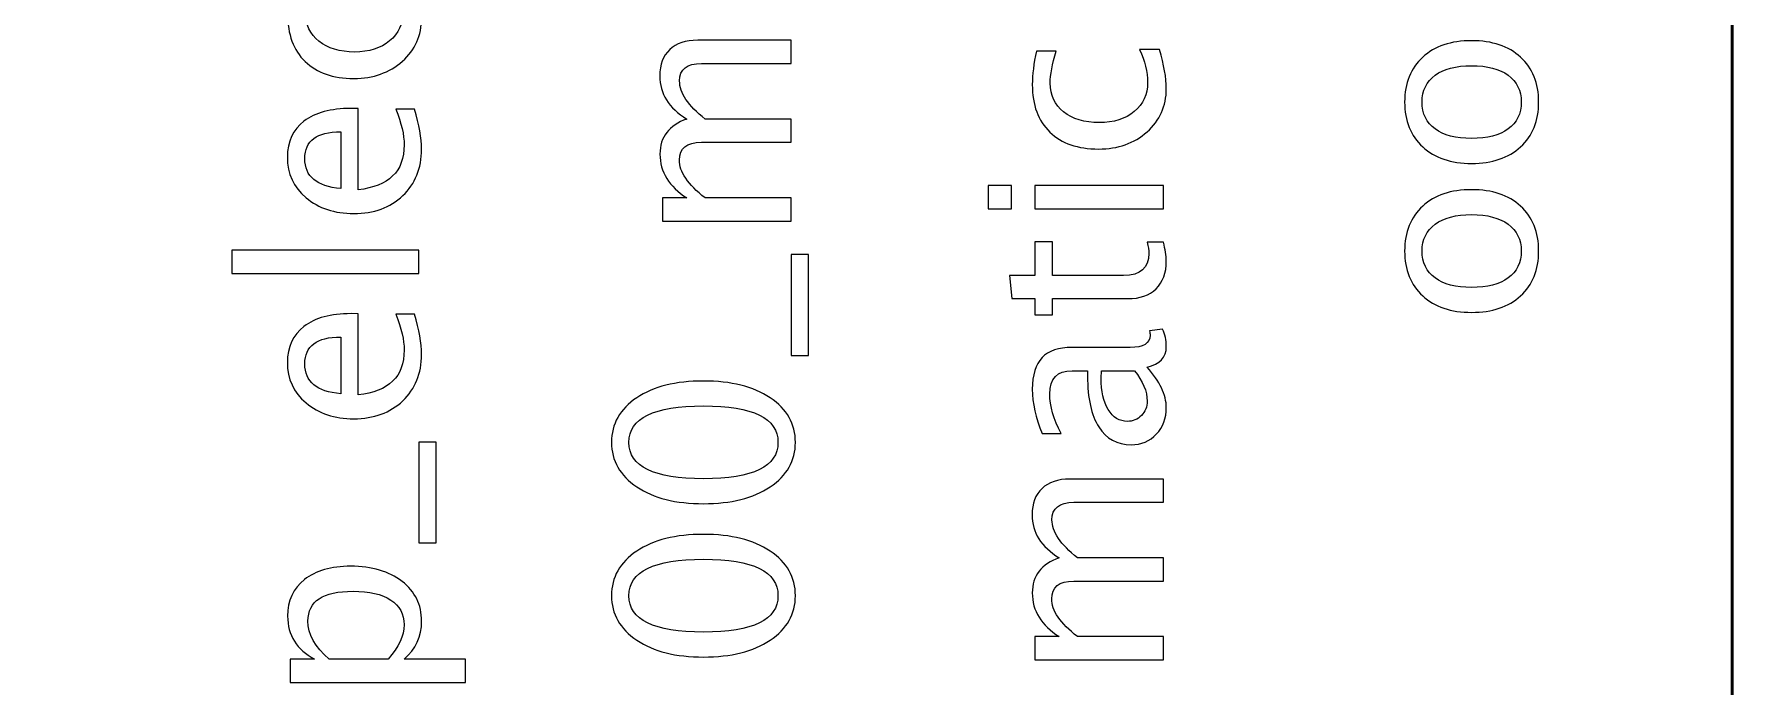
# Model space of a CAD drawing. Header units: centimetres. Extents: x -9.1 to 9.1, y -13.6 to 13.6.
# Drawn here: x -4.6 to -0.15, y -7.816 to -6.108 of the extents above; entities that cross this region are included whole.
import ezdxf

# ---------------------------------------------------------------- set-up
doc = ezdxf.new("R2010")
doc.units = ezdxf.units.CM
doc.header["$MEASUREMENT"] = 0
doc.layers.add('Layer 1', color=7, linetype='Continuous')

msp = doc.modelspace()

# ---------------------------------------------------------------- linework, layer by layer
at = {"layer": 'Layer 1', "lineweight": 53}
msp.add_open_spline([(-9.05, -0.65), (-9.05, -0.65), (-9.05, -13.05), (-9.05, -13.05), (-9.05, -13.05), (-9.05, -13.32614), (-8.82614, -13.55), (-8.55, -13.55), (-8.55, -13.55), (-8.55, -13.55), (-0.65, -13.55), (-0.65, -13.55), (-0.65, -13.55), (-0.37386, -13.55), (-0.15, -13.32614), (-0.15, -13.05), (-0.15, -13.05), (-0.15, -13.05), (-0.15, -0.65), (-0.15, -0.65), (-0.15, -0.65), (-0.15, -0.37386), (-0.37386, -0.15), (-0.65, -0.15), (-0.65, -0.15), (-0.65, -0.15), (-8.55, -0.15), (-8.55, -0.15), (-8.55, -0.15), (-8.82614, -0.15), (-9.05, -0.37386), (-9.05, -0.65)], degree=3, knots=[0, 0, 0, 0, 0.1111111, 0.1111111, 0.1111111, 0.1111111, 0.2222222, 0.2222222, 0.2222222, 0.2222222, 0.3333333, 0.3333333, 0.3333333, 0.3333333, 0.4444444, 0.4444444, 0.4444444, 0.4444444, 0.5555556, 0.5555556, 0.5555556, 0.5555556, 0.6666667, 0.6666667, 0.6666667, 0.6666667, 0.7777778, 0.7777778, 0.7777778, 0.7777778, 1, 1, 1, 1], dxfattribs=at)
at = {"layer": 'Layer 1', "color": 5, "lineweight": 9}
for points, knots in [([(-3.6019, -5.9644), (-3.59005, -6.00388), (-3.58412, -6.03795), (-3.58412, -6.06664), (-3.58412, -6.06664), (-3.58412, -6.11215), (-3.60095, -6.14983), (-3.6345, -6.17978), (-3.6345, -6.17978), (-3.66815, -6.20973), (-3.71059, -6.22476), (-3.76171, -6.22476), (-3.76171, -6.22476), (-3.81632, -6.22476), (-3.85897, -6.20994), (-3.88945, -6.18031), (-3.88945, -6.18031), (-3.92004, -6.15068), (-3.93528, -6.1093), (-3.93528, -6.05617), (-3.93528, -6.05617), (-3.93528, -6.03002), (-3.93168, -6.00059), (-3.92448, -5.96821), (-3.92448, -5.96821), (-3.92448, -5.96821), (-3.87305, -5.96821), (-3.87305, -5.96821), (-3.87305, -5.96821), (-3.88321, -6.00261), (-3.88829, -6.03065), (-3.88829, -6.05225), (-3.88829, -6.05225), (-3.88829, -6.08358), (-3.87654, -6.10866), (-3.85315, -6.12739), (-3.85315, -6.12739), (-3.82976, -6.14613), (-3.79854, -6.15554), (-3.75959, -6.15554), (-3.75959, -6.15554), (-3.72181, -6.15554), (-3.69133, -6.14581), (-3.66794, -6.12644), (-3.66794, -6.12644), (-3.64466, -6.10707), (-3.63302, -6.08178), (-3.63302, -6.05035), (-3.63302, -6.05035), (-3.63302, -6.0225), (-3.64021, -5.99393), (-3.65461, -5.9644), (-3.65461, -5.9644), (-3.65461, -5.9644), (-3.6019, -5.9644), (-3.6019, -5.9644)], [0, 0, 0, 0, 0.0666667, 0.0666667, 0.0666667, 0.0666667, 0.1333333, 0.1333333, 0.1333333, 0.1333333, 0.2, 0.2, 0.2, 0.2, 0.2666667, 0.2666667, 0.2666667, 0.2666667, 0.3333333, 0.3333333, 0.3333333, 0.3333333, 0.4, 0.4, 0.4, 0.4, 0.4666667, 0.4666667, 0.4666667, 0.4666667, 0.5333333, 0.5333333, 0.5333333, 0.5333333, 0.6, 0.6, 0.6, 0.6, 0.6666667, 0.6666667, 0.6666667, 0.6666667, 0.7333333, 0.7333333, 0.7333333, 0.7333333, 0.8, 0.8, 0.8, 0.8, 0.8666667, 0.8666667, 0.8666667, 0.8666667, 1, 1, 1, 1]), ([(-2.61596, -6.5984), (-2.61596, -6.5984), (-2.95251, -6.5984), (-2.95251, -6.5984), (-2.95251, -6.5984), (-2.95251, -6.5984), (-2.95251, -6.53744), (-2.95251, -6.53744), (-2.95251, -6.53744), (-2.95251, -6.53744), (-2.8889, -6.53744), (-2.8889, -6.53744), (-2.8889, -6.53744), (-2.936, -6.5077), (-2.9595, -6.4696), (-2.9595, -6.42292), (-2.9595, -6.42292), (-2.9595, -6.37794), (-2.936, -6.34735), (-2.8889, -6.33105), (-2.8889, -6.33105), (-2.93642, -6.30216), (-2.96013, -6.26449), (-2.96013, -6.21824), (-2.96013, -6.21824), (-2.96013, -6.18871), (-2.95145, -6.16574), (-2.93399, -6.14934), (-2.93399, -6.14934), (-2.91653, -6.13293), (-2.89208, -6.12468), (-2.86065, -6.12468), (-2.86065, -6.12468), (-2.86065, -6.12468), (-2.61596, -6.12468), (-2.61596, -6.12468), (-2.61596, -6.12468), (-2.61596, -6.12468), (-2.61596, -6.18564), (-2.61596, -6.18564), (-2.61596, -6.18564), (-2.61596, -6.18564), (-2.85059, -6.18564), (-2.85059, -6.18564), (-2.85059, -6.18564), (-2.8889, -6.18564), (-2.90806, -6.20088), (-2.90806, -6.23136), (-2.90806, -6.23136), (-2.90806, -6.263), (-2.88573, -6.29624), (-2.84096, -6.33105), (-2.84096, -6.33105), (-2.84096, -6.33105), (-2.61596, -6.33105), (-2.61596, -6.33105), (-2.61596, -6.33105), (-2.61596, -6.33105), (-2.61596, -6.39201), (-2.61596, -6.39201), (-2.61596, -6.39201), (-2.61596, -6.39201), (-2.8508, -6.39201), (-2.8508, -6.39201), (-2.8508, -6.39201), (-2.88943, -6.39201), (-2.9087, -6.40747), (-2.9087, -6.43848), (-2.9087, -6.43848), (-2.9087, -6.46928), (-2.88626, -6.5023), (-2.84128, -6.53744), (-2.84128, -6.53744), (-2.84128, -6.53744), (-2.61596, -6.53744), (-2.61596, -6.53744), (-2.61596, -6.53744), (-2.61596, -6.53744), (-2.61596, -6.5984), (-2.61596, -6.5984)], [0, 0, 0, 0, 0.047619, 0.047619, 0.047619, 0.047619, 0.0952381, 0.0952381, 0.0952381, 0.0952381, 0.1428571, 0.1428571, 0.1428571, 0.1428571, 0.1904762, 0.1904762, 0.1904762, 0.1904762, 0.2380952, 0.2380952, 0.2380952, 0.2380952, 0.2857143, 0.2857143, 0.2857143, 0.2857143, 0.3333333, 0.3333333, 0.3333333, 0.3333333, 0.3809524, 0.3809524, 0.3809524, 0.3809524, 0.4285714, 0.4285714, 0.4285714, 0.4285714, 0.4761905, 0.4761905, 0.4761905, 0.4761905, 0.5238095, 0.5238095, 0.5238095, 0.5238095, 0.5714286, 0.5714286, 0.5714286, 0.5714286, 0.6190476, 0.6190476, 0.6190476, 0.6190476, 0.6666667, 0.6666667, 0.6666667, 0.6666667, 0.7142857, 0.7142857, 0.7142857, 0.7142857, 0.7619048, 0.7619048, 0.7619048, 0.7619048, 0.8095238, 0.8095238, 0.8095238, 0.8095238, 0.8571429, 0.8571429, 0.8571429, 0.8571429, 0.9047619, 0.9047619, 0.9047619, 0.9047619, 1, 1, 1, 1]), ([(-0.65678, -6.2866), (-0.65678, -6.33603), (-0.67255, -6.37519), (-0.70409, -6.40397), (-0.70409, -6.40397), (-0.73563, -6.43287), (-0.77849, -6.44726), (-0.83257, -6.44726), (-0.83257, -6.44726), (-0.88654, -6.44726), (-0.9293, -6.43287), (-0.96073, -6.40397), (-0.96073, -6.40397), (-0.99217, -6.37519), (-1.00794, -6.33603), (-1.00794, -6.2866), (-1.00794, -6.2866), (-1.00794, -6.23717), (-0.99217, -6.19801), (-0.96073, -6.16923), (-0.96073, -6.16923), (-0.9293, -6.14033), (-0.88654, -6.12594), (-0.83257, -6.12594), (-0.83257, -6.12594), (-0.77849, -6.12594), (-0.73563, -6.14033), (-0.70409, -6.16923), (-0.70409, -6.16923), (-0.67255, -6.19801), (-0.65678, -6.23717), (-0.65678, -6.2866)], [0, 0, 0, 0, 0.1111111, 0.1111111, 0.1111111, 0.1111111, 0.2222222, 0.2222222, 0.2222222, 0.2222222, 0.3333333, 0.3333333, 0.3333333, 0.3333333, 0.4444444, 0.4444444, 0.4444444, 0.4444444, 0.5555556, 0.5555556, 0.5555556, 0.5555556, 0.6666667, 0.6666667, 0.6666667, 0.6666667, 0.7777778, 0.7777778, 0.7777778, 0.7777778, 1, 1, 1, 1]), ([(-1.65034, -6.14928), (-1.63849, -6.18876), (-1.63256, -6.22283), (-1.63256, -6.25152), (-1.63256, -6.25152), (-1.63256, -6.29703), (-1.64939, -6.33471), (-1.68294, -6.36466), (-1.68294, -6.36466), (-1.71659, -6.39461), (-1.75903, -6.40964), (-1.81015, -6.40964), (-1.81015, -6.40964), (-1.86476, -6.40964), (-1.90741, -6.39482), (-1.93789, -6.36519), (-1.93789, -6.36519), (-1.96848, -6.33556), (-1.98372, -6.29418), (-1.98372, -6.24105), (-1.98372, -6.24105), (-1.98372, -6.2149), (-1.98012, -6.18547), (-1.97292, -6.15309), (-1.97292, -6.15309), (-1.97292, -6.15309), (-1.92149, -6.15309), (-1.92149, -6.15309), (-1.92149, -6.15309), (-1.93165, -6.18749), (-1.93673, -6.21553), (-1.93673, -6.23713), (-1.93673, -6.23713), (-1.93673, -6.26846), (-1.92498, -6.29354), (-1.90159, -6.31227), (-1.90159, -6.31227), (-1.8782, -6.33101), (-1.84698, -6.34042), (-1.80803, -6.34042), (-1.80803, -6.34042), (-1.77025, -6.34042), (-1.73977, -6.33069), (-1.71638, -6.31132), (-1.71638, -6.31132), (-1.6931, -6.29195), (-1.68146, -6.26666), (-1.68146, -6.23523), (-1.68146, -6.23523), (-1.68146, -6.20738), (-1.68865, -6.17881), (-1.70305, -6.14928), (-1.70305, -6.14928), (-1.70305, -6.14928), (-1.65034, -6.14928), (-1.65034, -6.14928)], [0, 0, 0, 0, 0.0666667, 0.0666667, 0.0666667, 0.0666667, 0.1333333, 0.1333333, 0.1333333, 0.1333333, 0.2, 0.2, 0.2, 0.2, 0.2666667, 0.2666667, 0.2666667, 0.2666667, 0.3333333, 0.3333333, 0.3333333, 0.3333333, 0.4, 0.4, 0.4, 0.4, 0.4666667, 0.4666667, 0.4666667, 0.4666667, 0.5333333, 0.5333333, 0.5333333, 0.5333333, 0.6, 0.6, 0.6, 0.6, 0.6666667, 0.6666667, 0.6666667, 0.6666667, 0.7333333, 0.7333333, 0.7333333, 0.7333333, 0.8, 0.8, 0.8, 0.8, 0.8666667, 0.8666667, 0.8666667, 0.8666667, 1, 1, 1, 1]), ([(-0.7025, -6.28671), (-0.7025, -6.25654), (-0.71382, -6.23304), (-0.73658, -6.21632), (-0.73658, -6.21632), (-0.75923, -6.19971), (-0.79129, -6.19134), (-0.83257, -6.19134), (-0.83257, -6.19134), (-0.87374, -6.19134), (-0.9057, -6.19971), (-0.92835, -6.21632), (-0.92835, -6.21632), (-0.95089, -6.23304), (-0.96222, -6.25654), (-0.96222, -6.28671), (-0.96222, -6.28671), (-0.96222, -6.31698), (-0.95089, -6.34047), (-0.92835, -6.35698), (-0.92835, -6.35698), (-0.9057, -6.3736), (-0.87374, -6.38185), (-0.83257, -6.38185), (-0.83257, -6.38185), (-0.79129, -6.38185), (-0.75923, -6.3736), (-0.73658, -6.35698), (-0.73658, -6.35698), (-0.71382, -6.34047), (-0.7025, -6.31698), (-0.7025, -6.28671)], [0, 0, 0, 0, 0.1111111, 0.1111111, 0.1111111, 0.1111111, 0.2222222, 0.2222222, 0.2222222, 0.2222222, 0.3333333, 0.3333333, 0.3333333, 0.3333333, 0.4444444, 0.4444444, 0.4444444, 0.4444444, 0.5555556, 0.5555556, 0.5555556, 0.5555556, 0.6666667, 0.6666667, 0.6666667, 0.6666667, 0.7777778, 0.7777778, 0.7777778, 0.7777778, 1, 1, 1, 1]), ([(-3.60254, -6.30486), (-3.59026, -6.34582), (-3.58412, -6.38085), (-3.58412, -6.41007), (-3.58412, -6.41007), (-3.58412, -6.45992), (-3.60063, -6.50045), (-3.63354, -6.53168), (-3.63354, -6.53168), (-3.66646, -6.5629), (-3.70911, -6.57856), (-3.7616, -6.57856), (-3.7616, -6.57856), (-3.81251, -6.57856), (-3.85431, -6.5648), (-3.88702, -6.53718), (-3.88702, -6.53718), (-3.91961, -6.50956), (-3.93591, -6.47421), (-3.93591, -6.43113), (-3.93591, -6.43113), (-3.93591, -6.39038), (-3.92141, -6.35884), (-3.89241, -6.33661), (-3.89241, -6.33661), (-3.86341, -6.31439), (-3.82235, -6.30328), (-3.76912, -6.30328), (-3.76912, -6.30328), (-3.76912, -6.30328), (-3.75049, -6.30359), (-3.75049, -6.30359), (-3.75049, -6.30359), (-3.75049, -6.30359), (-3.75049, -6.51633), (-3.75049, -6.51633), (-3.75049, -6.51633), (-3.67006, -6.50744), (-3.62984, -6.46818), (-3.62984, -6.39864), (-3.62984, -6.39864), (-3.62984, -6.37313), (-3.63704, -6.34191), (-3.65143, -6.30486), (-3.65143, -6.30486), (-3.65143, -6.30486), (-3.60254, -6.30486), (-3.60254, -6.30486)], [0, 0, 0, 0, 0.0769231, 0.0769231, 0.0769231, 0.0769231, 0.1538462, 0.1538462, 0.1538462, 0.1538462, 0.2307692, 0.2307692, 0.2307692, 0.2307692, 0.3076923, 0.3076923, 0.3076923, 0.3076923, 0.3846154, 0.3846154, 0.3846154, 0.3846154, 0.4615385, 0.4615385, 0.4615385, 0.4615385, 0.5384615, 0.5384615, 0.5384615, 0.5384615, 0.6153846, 0.6153846, 0.6153846, 0.6153846, 0.6923077, 0.6923077, 0.6923077, 0.6923077, 0.7692308, 0.7692308, 0.7692308, 0.7692308, 0.8461538, 0.8461538, 0.8461538, 0.8461538, 1, 1, 1, 1]), ([(-3.79621, -6.51315), (-3.79621, -6.51315), (-3.79621, -6.36455), (-3.79621, -6.36455), (-3.79621, -6.36455), (-3.85886, -6.36455), (-3.89019, -6.38794), (-3.89019, -6.43463), (-3.89019, -6.43463), (-3.89019, -6.48162), (-3.85886, -6.50776), (-3.79621, -6.51315)], [0, 0, 0, 0, 0.25, 0.25, 0.25, 0.25, 0.5, 0.5, 0.5, 0.5, 1, 1, 1, 1]), ([(-2.03833, -6.56649), (-2.03833, -6.56649), (-2.09929, -6.56649), (-2.09929, -6.56649), (-2.09929, -6.56649), (-2.09929, -6.56649), (-2.09929, -6.50553), (-2.09929, -6.50553), (-2.09929, -6.50553), (-2.09929, -6.50553), (-2.03833, -6.50553), (-2.03833, -6.50553), (-2.03833, -6.50553), (-2.03833, -6.50553), (-2.03833, -6.56649), (-2.03833, -6.56649)], [0, 0, 0, 0, 0.2, 0.2, 0.2, 0.2, 0.4, 0.4, 0.4, 0.4, 0.6, 0.6, 0.6, 0.6, 1, 1, 1, 1]), ([(-1.64018, -6.56649), (-1.64018, -6.56649), (-1.97673, -6.56649), (-1.97673, -6.56649), (-1.97673, -6.56649), (-1.97673, -6.56649), (-1.97673, -6.50553), (-1.97673, -6.50553), (-1.97673, -6.50553), (-1.97673, -6.50553), (-1.64018, -6.50553), (-1.64018, -6.50553), (-1.64018, -6.50553), (-1.64018, -6.50553), (-1.64018, -6.56649), (-1.64018, -6.56649)], [0, 0, 0, 0, 0.2, 0.2, 0.2, 0.2, 0.4, 0.4, 0.4, 0.4, 0.6, 0.6, 0.6, 0.6, 1, 1, 1, 1]), ([(-0.65678, -6.67671), (-0.65678, -6.72614), (-0.67255, -6.7653), (-0.70409, -6.79408), (-0.70409, -6.79408), (-0.73563, -6.82298), (-0.77849, -6.83737), (-0.83257, -6.83737), (-0.83257, -6.83737), (-0.88654, -6.83737), (-0.9293, -6.82298), (-0.96073, -6.79408), (-0.96073, -6.79408), (-0.99217, -6.7653), (-1.00794, -6.72614), (-1.00794, -6.67671), (-1.00794, -6.67671), (-1.00794, -6.62728), (-0.99217, -6.58812), (-0.96073, -6.55934), (-0.96073, -6.55934), (-0.9293, -6.53044), (-0.88654, -6.51605), (-0.83257, -6.51605), (-0.83257, -6.51605), (-0.77849, -6.51605), (-0.73563, -6.53044), (-0.70409, -6.55934), (-0.70409, -6.55934), (-0.67255, -6.58812), (-0.65678, -6.62728), (-0.65678, -6.67671)], [0, 0, 0, 0, 0.1111111, 0.1111111, 0.1111111, 0.1111111, 0.2222222, 0.2222222, 0.2222222, 0.2222222, 0.3333333, 0.3333333, 0.3333333, 0.3333333, 0.4444444, 0.4444444, 0.4444444, 0.4444444, 0.5555556, 0.5555556, 0.5555556, 0.5555556, 0.6666667, 0.6666667, 0.6666667, 0.6666667, 0.7777778, 0.7777778, 0.7777778, 0.7777778, 1, 1, 1, 1]), ([(-0.7025, -6.67682), (-0.7025, -6.64665), (-0.71382, -6.62315), (-0.73658, -6.60643), (-0.73658, -6.60643), (-0.75923, -6.58982), (-0.79129, -6.58145), (-0.83257, -6.58145), (-0.83257, -6.58145), (-0.87374, -6.58145), (-0.9057, -6.58982), (-0.92835, -6.60643), (-0.92835, -6.60643), (-0.95089, -6.62315), (-0.96222, -6.64665), (-0.96222, -6.67682), (-0.96222, -6.67682), (-0.96222, -6.70709), (-0.95089, -6.73058), (-0.92835, -6.74709), (-0.92835, -6.74709), (-0.9057, -6.76371), (-0.87374, -6.77196), (-0.83257, -6.77196), (-0.83257, -6.77196), (-0.79129, -6.77196), (-0.75923, -6.76371), (-0.73658, -6.74709), (-0.73658, -6.74709), (-0.71382, -6.73058), (-0.7025, -6.70709), (-0.7025, -6.67682)], [0, 0, 0, 0, 0.1111111, 0.1111111, 0.1111111, 0.1111111, 0.2222222, 0.2222222, 0.2222222, 0.2222222, 0.3333333, 0.3333333, 0.3333333, 0.3333333, 0.4444444, 0.4444444, 0.4444444, 0.4444444, 0.5555556, 0.5555556, 0.5555556, 0.5555556, 0.6666667, 0.6666667, 0.6666667, 0.6666667, 0.7777778, 0.7777778, 0.7777778, 0.7777778, 1, 1, 1, 1]), ([(-3.59174, -6.73542), (-3.59174, -6.73542), (-4.08133, -6.73542), (-4.08133, -6.73542), (-4.08133, -6.73542), (-4.08133, -6.73542), (-4.08133, -6.67446), (-4.08133, -6.67446), (-4.08133, -6.67446), (-4.08133, -6.67446), (-3.59174, -6.67446), (-3.59174, -6.67446), (-3.59174, -6.67446), (-3.59174, -6.67446), (-3.59174, -6.73542), (-3.59174, -6.73542)], [0, 0, 0, 0, 0.2, 0.2, 0.2, 0.2, 0.4, 0.4, 0.4, 0.4, 0.6, 0.6, 0.6, 0.6, 1, 1, 1, 1]), ([(-1.64029, -6.65349), (-1.6351, -6.67233), (-1.63256, -6.68874), (-1.63256, -6.7026), (-1.63256, -6.7026), (-1.63256, -6.73372), (-1.64145, -6.75795), (-1.65923, -6.77531), (-1.65923, -6.77531), (-1.67701, -6.79277), (-1.70167, -6.80145), (-1.73331, -6.80145), (-1.73331, -6.80145), (-1.73331, -6.80145), (-1.93101, -6.80145), (-1.93101, -6.80145), (-1.93101, -6.80145), (-1.93101, -6.80145), (-1.93101, -6.84357), (-1.93101, -6.84357), (-1.93101, -6.84357), (-1.93101, -6.84357), (-1.97673, -6.84357), (-1.97673, -6.84357), (-1.97673, -6.84357), (-1.97673, -6.84357), (-1.97673, -6.80145), (-1.97673, -6.80145), (-1.97673, -6.80145), (-1.97673, -6.80145), (-2.03758, -6.80145), (-2.03758, -6.80145), (-2.03758, -6.80145), (-2.03758, -6.80145), (-2.04341, -6.74049), (-2.04341, -6.74049), (-2.04341, -6.74049), (-2.04341, -6.74049), (-1.97673, -6.74049), (-1.97673, -6.74049), (-1.97673, -6.74049), (-1.97673, -6.74049), (-1.97673, -6.65222), (-1.97673, -6.65222), (-1.97673, -6.65222), (-1.97673, -6.65222), (-1.93101, -6.65222), (-1.93101, -6.65222), (-1.93101, -6.65222), (-1.93101, -6.65222), (-1.93101, -6.74049), (-1.93101, -6.74049), (-1.93101, -6.74049), (-1.93101, -6.74049), (-1.74432, -6.74049), (-1.74432, -6.74049), (-1.74432, -6.74049), (-1.70029, -6.74049), (-1.67828, -6.72133), (-1.67828, -6.68313), (-1.67828, -6.68313), (-1.67828, -6.67498), (-1.67966, -6.66514), (-1.6823, -6.65349), (-1.6823, -6.65349), (-1.6823, -6.65349), (-1.64029, -6.65349), (-1.64029, -6.65349)], [0, 0, 0, 0, 0.0555556, 0.0555556, 0.0555556, 0.0555556, 0.1111111, 0.1111111, 0.1111111, 0.1111111, 0.1666667, 0.1666667, 0.1666667, 0.1666667, 0.2222222, 0.2222222, 0.2222222, 0.2222222, 0.2777778, 0.2777778, 0.2777778, 0.2777778, 0.3333333, 0.3333333, 0.3333333, 0.3333333, 0.3888889, 0.3888889, 0.3888889, 0.3888889, 0.4444444, 0.4444444, 0.4444444, 0.4444444, 0.5, 0.5, 0.5, 0.5, 0.5555556, 0.5555556, 0.5555556, 0.5555556, 0.6111111, 0.6111111, 0.6111111, 0.6111111, 0.6666667, 0.6666667, 0.6666667, 0.6666667, 0.7222222, 0.7222222, 0.7222222, 0.7222222, 0.7777778, 0.7777778, 0.7777778, 0.7777778, 0.8333333, 0.8333333, 0.8333333, 0.8333333, 0.8888889, 0.8888889, 0.8888889, 0.8888889, 1, 1, 1, 1]), ([(-2.57024, -6.9502), (-2.57024, -6.9502), (-2.61596, -6.9502), (-2.61596, -6.9502), (-2.61596, -6.9502), (-2.61596, -6.9502), (-2.61596, -6.68603), (-2.61596, -6.68603), (-2.61596, -6.68603), (-2.61596, -6.68603), (-2.57024, -6.68603), (-2.57024, -6.68603), (-2.57024, -6.68603), (-2.57024, -6.68603), (-2.57024, -6.9502), (-2.57024, -6.9502)], [0, 0, 0, 0, 0.2, 0.2, 0.2, 0.2, 0.4, 0.4, 0.4, 0.4, 0.6, 0.6, 0.6, 0.6, 1, 1, 1, 1]), ([(-3.60254, -6.84219), (-3.59026, -6.88315), (-3.58412, -6.91818), (-3.58412, -6.9474), (-3.58412, -6.9474), (-3.58412, -6.99725), (-3.60063, -7.03778), (-3.63354, -7.06901), (-3.63354, -7.06901), (-3.66646, -7.10023), (-3.70911, -7.11589), (-3.7616, -7.11589), (-3.7616, -7.11589), (-3.81251, -7.11589), (-3.85431, -7.10213), (-3.88702, -7.07451), (-3.88702, -7.07451), (-3.91961, -7.04689), (-3.93591, -7.01154), (-3.93591, -6.96846), (-3.93591, -6.96846), (-3.93591, -6.92771), (-3.92141, -6.89617), (-3.89241, -6.87394), (-3.89241, -6.87394), (-3.86341, -6.85172), (-3.82235, -6.84061), (-3.76912, -6.84061), (-3.76912, -6.84061), (-3.76912, -6.84061), (-3.75049, -6.84092), (-3.75049, -6.84092), (-3.75049, -6.84092), (-3.75049, -6.84092), (-3.75049, -7.05366), (-3.75049, -7.05366), (-3.75049, -7.05366), (-3.67006, -7.04477), (-3.62984, -7.00551), (-3.62984, -6.93597), (-3.62984, -6.93597), (-3.62984, -6.91046), (-3.63704, -6.87924), (-3.65143, -6.84219), (-3.65143, -6.84219), (-3.65143, -6.84219), (-3.60254, -6.84219), (-3.60254, -6.84219)], [0, 0, 0, 0, 0.0769231, 0.0769231, 0.0769231, 0.0769231, 0.1538462, 0.1538462, 0.1538462, 0.1538462, 0.2307692, 0.2307692, 0.2307692, 0.2307692, 0.3076923, 0.3076923, 0.3076923, 0.3076923, 0.3846154, 0.3846154, 0.3846154, 0.3846154, 0.4615385, 0.4615385, 0.4615385, 0.4615385, 0.5384615, 0.5384615, 0.5384615, 0.5384615, 0.6153846, 0.6153846, 0.6153846, 0.6153846, 0.6923077, 0.6923077, 0.6923077, 0.6923077, 0.7692308, 0.7692308, 0.7692308, 0.7692308, 0.8461538, 0.8461538, 0.8461538, 0.8461538, 1, 1, 1, 1]), ([(-1.68304, -6.98115), (-1.64939, -7.01778), (-1.63256, -7.05302), (-1.63256, -7.08689), (-1.63256, -7.08689), (-1.63256, -7.11472), (-1.64124, -7.1379), (-1.6587, -7.15621), (-1.6587, -7.15621), (-1.67616, -7.17462), (-1.69818, -7.18383), (-1.72474, -7.18383), (-1.72474, -7.18383), (-1.76147, -7.18383), (-1.78972, -7.16838), (-1.80941, -7.13747), (-1.80941, -7.13747), (-1.82909, -7.10657), (-1.83894, -7.06223), (-1.83894, -7.00444), (-1.83894, -7.00444), (-1.83894, -7.00444), (-1.83894, -6.99014), (-1.83894, -6.99014), (-1.83894, -6.99014), (-1.83894, -6.99014), (-1.87947, -6.99014), (-1.87947, -6.99014), (-1.87947, -6.99014), (-1.91852, -6.99014), (-1.938, -7.01047), (-1.938, -7.05122), (-1.938, -7.05122), (-1.938, -7.08276), (-1.92805, -7.11726), (-1.90815, -7.15462), (-1.90815, -7.15462), (-1.90815, -7.15462), (-1.95832, -7.15462), (-1.95832, -7.15462), (-1.95832, -7.15462), (-1.97525, -7.11356), (-1.98372, -7.07482), (-1.98372, -7.03852), (-1.98372, -7.03852), (-1.98372, -7.00116), (-1.97525, -6.97353), (-1.95821, -6.95585), (-1.95821, -6.95585), (-1.94117, -6.93807), (-1.91492, -6.92918), (-1.87947, -6.92918), (-1.87947, -6.92918), (-1.87947, -6.92918), (-1.72739, -6.92918), (-1.72739, -6.92918), (-1.72739, -6.92918), (-1.69257, -6.92918), (-1.67511, -6.9185), (-1.67511, -6.89701), (-1.67511, -6.89701), (-1.67511, -6.89437), (-1.67553, -6.89045), (-1.67638, -6.88526), (-1.67638, -6.88526), (-1.67638, -6.88526), (-1.64251, -6.88092), (-1.64251, -6.88092), (-1.64251, -6.88092), (-1.63584, -6.89479), (-1.63256, -6.91003), (-1.63256, -6.92675), (-1.63256, -6.92675), (-1.63256, -6.95522), (-1.64939, -6.97332), (-1.68304, -6.98115)], [0, 0, 0, 0, 0.05, 0.05, 0.05, 0.05, 0.1, 0.1, 0.1, 0.1, 0.15, 0.15, 0.15, 0.15, 0.2, 0.2, 0.2, 0.2, 0.25, 0.25, 0.25, 0.25, 0.3, 0.3, 0.3, 0.3, 0.35, 0.35, 0.35, 0.35, 0.4, 0.4, 0.4, 0.4, 0.45, 0.45, 0.45, 0.45, 0.5, 0.5, 0.5, 0.5, 0.55, 0.55, 0.55, 0.55, 0.6, 0.6, 0.6, 0.6, 0.65, 0.65, 0.65, 0.65, 0.7, 0.7, 0.7, 0.7, 0.75, 0.75, 0.75, 0.75, 0.8, 0.8, 0.8, 0.8, 0.85, 0.85, 0.85, 0.85, 0.9, 0.9, 0.9, 0.9, 1, 1, 1, 1]), ([(-3.79621, -7.05048), (-3.79621, -7.05048), (-3.79621, -6.90188), (-3.79621, -6.90188), (-3.79621, -6.90188), (-3.85886, -6.90188), (-3.89019, -6.92527), (-3.89019, -6.97196), (-3.89019, -6.97196), (-3.89019, -7.01895), (-3.85886, -7.04509), (-3.79621, -7.05048)], [0, 0, 0, 0, 0.25, 0.25, 0.25, 0.25, 0.5, 0.5, 0.5, 0.5, 1, 1, 1, 1]), ([(-2.60453, -7.17774), (-2.60453, -7.22589), (-2.62665, -7.26473), (-2.67078, -7.29416), (-2.67078, -7.29416), (-2.71491, -7.32368), (-2.77312, -7.33839), (-2.84551, -7.33839), (-2.84551, -7.33839), (-2.9179, -7.33839), (-2.97611, -7.32368), (-3.02024, -7.29416), (-3.02024, -7.29416), (-3.06438, -7.26473), (-3.0865, -7.22589), (-3.0865, -7.17774), (-3.0865, -7.17774), (-3.0865, -7.12936), (-3.06448, -7.09052), (-3.02046, -7.0611), (-3.02046, -7.0611), (-2.97643, -7.03179), (-2.91811, -7.01707), (-2.84551, -7.01707), (-2.84551, -7.01707), (-2.77312, -7.01707), (-2.71491, -7.03179), (-2.67078, -7.0611), (-2.67078, -7.0611), (-2.62665, -7.09052), (-2.60453, -7.12936), (-2.60453, -7.17774)], [0, 0, 0, 0, 0.1111111, 0.1111111, 0.1111111, 0.1111111, 0.2222222, 0.2222222, 0.2222222, 0.2222222, 0.3333333, 0.3333333, 0.3333333, 0.3333333, 0.4444444, 0.4444444, 0.4444444, 0.4444444, 0.5555556, 0.5555556, 0.5555556, 0.5555556, 0.6666667, 0.6666667, 0.6666667, 0.6666667, 0.7777778, 0.7777778, 0.7777778, 0.7777778, 1, 1, 1, 1]), ([(-1.71627, -6.99014), (-1.71627, -6.99014), (-1.80274, -6.99014), (-1.80274, -6.99014), (-1.80274, -6.99014), (-1.80274, -6.99014), (-1.80338, -7.00973), (-1.80338, -7.00973), (-1.80338, -7.00973), (-1.80338, -7.0436), (-1.79713, -7.07091), (-1.78464, -7.09175), (-1.78464, -7.09175), (-1.77205, -7.1125), (-1.75543, -7.12287), (-1.73469, -7.12287), (-1.73469, -7.12287), (-1.72019, -7.12287), (-1.70791, -7.11768), (-1.69786, -7.10742), (-1.69786, -7.10742), (-1.68781, -7.09705), (-1.68273, -7.08445), (-1.68273, -7.06953), (-1.68273, -7.06953), (-1.68273, -7.04413), (-1.69394, -7.01767), (-1.71627, -6.99014)], [0, 0, 0, 0, 0.125, 0.125, 0.125, 0.125, 0.25, 0.25, 0.25, 0.25, 0.375, 0.375, 0.375, 0.375, 0.5, 0.5, 0.5, 0.5, 0.625, 0.625, 0.625, 0.625, 0.75, 0.75, 0.75, 0.75, 1, 1, 1, 1]), ([(-2.65025, -7.17785), (-2.65025, -7.11423), (-2.71534, -7.08248), (-2.84551, -7.08248), (-2.84551, -7.08248), (-2.97569, -7.08248), (-3.04078, -7.11423), (-3.04078, -7.17785), (-3.04078, -7.17785), (-3.04078, -7.24124), (-2.97569, -7.27299), (-2.84551, -7.27299), (-2.84551, -7.27299), (-2.71534, -7.27299), (-2.65025, -7.24124), (-2.65025, -7.17785)], [0, 0, 0, 0, 0.2, 0.2, 0.2, 0.2, 0.4, 0.4, 0.4, 0.4, 0.6, 0.6, 0.6, 0.6, 1, 1, 1, 1]), ([(-3.54602, -7.44101), (-3.54602, -7.44101), (-3.59174, -7.44101), (-3.59174, -7.44101), (-3.59174, -7.44101), (-3.59174, -7.44101), (-3.59174, -7.17684), (-3.59174, -7.17684), (-3.59174, -7.17684), (-3.59174, -7.17684), (-3.54602, -7.17684), (-3.54602, -7.17684), (-3.54602, -7.17684), (-3.54602, -7.17684), (-3.54602, -7.44101), (-3.54602, -7.44101)], [0, 0, 0, 0, 0.2, 0.2, 0.2, 0.2, 0.4, 0.4, 0.4, 0.4, 0.6, 0.6, 0.6, 0.6, 1, 1, 1, 1]), ([(-1.64018, -7.7475), (-1.64018, -7.7475), (-1.97673, -7.7475), (-1.97673, -7.7475), (-1.97673, -7.7475), (-1.97673, -7.7475), (-1.97673, -7.68654), (-1.97673, -7.68654), (-1.97673, -7.68654), (-1.97673, -7.68654), (-1.91312, -7.68654), (-1.91312, -7.68654), (-1.91312, -7.68654), (-1.96022, -7.6568), (-1.98372, -7.6187), (-1.98372, -7.57202), (-1.98372, -7.57202), (-1.98372, -7.52704), (-1.96022, -7.49645), (-1.91312, -7.48015), (-1.91312, -7.48015), (-1.96064, -7.45126), (-1.98435, -7.41359), (-1.98435, -7.36734), (-1.98435, -7.36734), (-1.98435, -7.33781), (-1.97567, -7.31484), (-1.95821, -7.29844), (-1.95821, -7.29844), (-1.94075, -7.28203), (-1.9163, -7.27378), (-1.88487, -7.27378), (-1.88487, -7.27378), (-1.88487, -7.27378), (-1.64018, -7.27378), (-1.64018, -7.27378), (-1.64018, -7.27378), (-1.64018, -7.27378), (-1.64018, -7.33474), (-1.64018, -7.33474), (-1.64018, -7.33474), (-1.64018, -7.33474), (-1.87481, -7.33474), (-1.87481, -7.33474), (-1.87481, -7.33474), (-1.91312, -7.33474), (-1.93228, -7.34998), (-1.93228, -7.38046), (-1.93228, -7.38046), (-1.93228, -7.4121), (-1.90995, -7.44534), (-1.86518, -7.48015), (-1.86518, -7.48015), (-1.86518, -7.48015), (-1.64018, -7.48015), (-1.64018, -7.48015), (-1.64018, -7.48015), (-1.64018, -7.48015), (-1.64018, -7.54111), (-1.64018, -7.54111), (-1.64018, -7.54111), (-1.64018, -7.54111), (-1.87502, -7.54111), (-1.87502, -7.54111), (-1.87502, -7.54111), (-1.91365, -7.54111), (-1.93292, -7.55657), (-1.93292, -7.58758), (-1.93292, -7.58758), (-1.93292, -7.61838), (-1.91048, -7.6514), (-1.8655, -7.68654), (-1.8655, -7.68654), (-1.8655, -7.68654), (-1.64018, -7.68654), (-1.64018, -7.68654), (-1.64018, -7.68654), (-1.64018, -7.68654), (-1.64018, -7.7475), (-1.64018, -7.7475)], [0, 0, 0, 0, 0.047619, 0.047619, 0.047619, 0.047619, 0.0952381, 0.0952381, 0.0952381, 0.0952381, 0.1428571, 0.1428571, 0.1428571, 0.1428571, 0.1904762, 0.1904762, 0.1904762, 0.1904762, 0.2380952, 0.2380952, 0.2380952, 0.2380952, 0.2857143, 0.2857143, 0.2857143, 0.2857143, 0.3333333, 0.3333333, 0.3333333, 0.3333333, 0.3809524, 0.3809524, 0.3809524, 0.3809524, 0.4285714, 0.4285714, 0.4285714, 0.4285714, 0.4761905, 0.4761905, 0.4761905, 0.4761905, 0.5238095, 0.5238095, 0.5238095, 0.5238095, 0.5714286, 0.5714286, 0.5714286, 0.5714286, 0.6190476, 0.6190476, 0.6190476, 0.6190476, 0.6666667, 0.6666667, 0.6666667, 0.6666667, 0.7142857, 0.7142857, 0.7142857, 0.7142857, 0.7619048, 0.7619048, 0.7619048, 0.7619048, 0.8095238, 0.8095238, 0.8095238, 0.8095238, 0.8571429, 0.8571429, 0.8571429, 0.8571429, 0.9047619, 0.9047619, 0.9047619, 0.9047619, 1, 1, 1, 1]), ([(-2.60453, -7.57927), (-2.60453, -7.62742), (-2.62665, -7.66626), (-2.67078, -7.69569), (-2.67078, -7.69569), (-2.71491, -7.72521), (-2.77312, -7.73992), (-2.84551, -7.73992), (-2.84551, -7.73992), (-2.9179, -7.73992), (-2.97611, -7.72521), (-3.02024, -7.69569), (-3.02024, -7.69569), (-3.06438, -7.66626), (-3.0865, -7.62742), (-3.0865, -7.57927), (-3.0865, -7.57927), (-3.0865, -7.53089), (-3.06448, -7.49205), (-3.02046, -7.46263), (-3.02046, -7.46263), (-2.97643, -7.43332), (-2.91811, -7.4186), (-2.84551, -7.4186), (-2.84551, -7.4186), (-2.77312, -7.4186), (-2.71491, -7.43332), (-2.67078, -7.46263), (-2.67078, -7.46263), (-2.62665, -7.49205), (-2.60453, -7.53089), (-2.60453, -7.57927)], [0, 0, 0, 0, 0.1111111, 0.1111111, 0.1111111, 0.1111111, 0.2222222, 0.2222222, 0.2222222, 0.2222222, 0.3333333, 0.3333333, 0.3333333, 0.3333333, 0.4444444, 0.4444444, 0.4444444, 0.4444444, 0.5555556, 0.5555556, 0.5555556, 0.5555556, 0.6666667, 0.6666667, 0.6666667, 0.6666667, 0.7777778, 0.7777778, 0.7777778, 0.7777778, 1, 1, 1, 1]), ([(-3.46918, -7.80635), (-3.46918, -7.80635), (-3.92829, -7.80635), (-3.92829, -7.80635), (-3.92829, -7.80635), (-3.92829, -7.80635), (-3.92829, -7.74539), (-3.92829, -7.74539), (-3.92829, -7.74539), (-3.92829, -7.74539), (-3.86468, -7.74539), (-3.86468, -7.74539), (-3.86468, -7.74539), (-3.91178, -7.72041), (-3.93528, -7.68284), (-3.93528, -7.63277), (-3.93528, -7.63277), (-3.93528, -7.59224), (-3.92056, -7.56038), (-3.89104, -7.5371), (-3.89104, -7.5371), (-3.86151, -7.51382), (-3.82119, -7.50217), (-3.77007, -7.50217), (-3.77007, -7.50217), (-3.7144, -7.50217), (-3.66942, -7.5154), (-3.63534, -7.54176), (-3.63534, -7.54176), (-3.60116, -7.56811), (-3.58412, -7.60282), (-3.58412, -7.64579), (-3.58412, -7.64579), (-3.58412, -7.6857), (-3.59936, -7.71893), (-3.62995, -7.74539), (-3.62995, -7.74539), (-3.62995, -7.74539), (-3.46918, -7.74539), (-3.46918, -7.74539), (-3.46918, -7.74539), (-3.46918, -7.74539), (-3.46918, -7.80635), (-3.46918, -7.80635)], [0, 0, 0, 0, 0.0833333, 0.0833333, 0.0833333, 0.0833333, 0.1666667, 0.1666667, 0.1666667, 0.1666667, 0.25, 0.25, 0.25, 0.25, 0.3333333, 0.3333333, 0.3333333, 0.3333333, 0.4166667, 0.4166667, 0.4166667, 0.4166667, 0.5, 0.5, 0.5, 0.5, 0.5833333, 0.5833333, 0.5833333, 0.5833333, 0.6666667, 0.6666667, 0.6666667, 0.6666667, 0.75, 0.75, 0.75, 0.75, 0.8333333, 0.8333333, 0.8333333, 0.8333333, 1, 1, 1, 1]), ([(-2.65025, -7.57938), (-2.65025, -7.51576), (-2.71534, -7.48401), (-2.84551, -7.48401), (-2.84551, -7.48401), (-2.97569, -7.48401), (-3.04078, -7.51576), (-3.04078, -7.57938), (-3.04078, -7.57938), (-3.04078, -7.64277), (-2.97569, -7.67452), (-2.84551, -7.67452), (-2.84551, -7.67452), (-2.71534, -7.67452), (-2.65025, -7.64277), (-2.65025, -7.57938)], [0, 0, 0, 0, 0.2, 0.2, 0.2, 0.2, 0.4, 0.4, 0.4, 0.4, 0.6, 0.6, 0.6, 0.6, 1, 1, 1, 1]), ([(-3.67196, -7.74539), (-3.64392, -7.71396), (-3.62984, -7.68401), (-3.62984, -7.65554), (-3.62984, -7.65554), (-3.62984, -7.62748), (-3.64159, -7.60579), (-3.66498, -7.59055), (-3.66498, -7.59055), (-3.68837, -7.5752), (-3.72128, -7.56758), (-3.76383, -7.56758), (-3.76383, -7.56758), (-3.84257, -7.56758), (-3.88194, -7.59361), (-3.88194, -7.64568), (-3.88194, -7.64568), (-3.88194, -7.67977), (-3.86352, -7.713), (-3.82658, -7.74539), (-3.82658, -7.74539), (-3.82658, -7.74539), (-3.67196, -7.74539), (-3.67196, -7.74539)], [0, 0, 0, 0, 0.1428571, 0.1428571, 0.1428571, 0.1428571, 0.2857143, 0.2857143, 0.2857143, 0.2857143, 0.4285714, 0.4285714, 0.4285714, 0.4285714, 0.5714286, 0.5714286, 0.5714286, 0.5714286, 0.7142857, 0.7142857, 0.7142857, 0.7142857, 1, 1, 1, 1])]:
    msp.add_open_spline(points, degree=3, knots=knots, dxfattribs=at)

doc.saveas('drawing.dxf')
